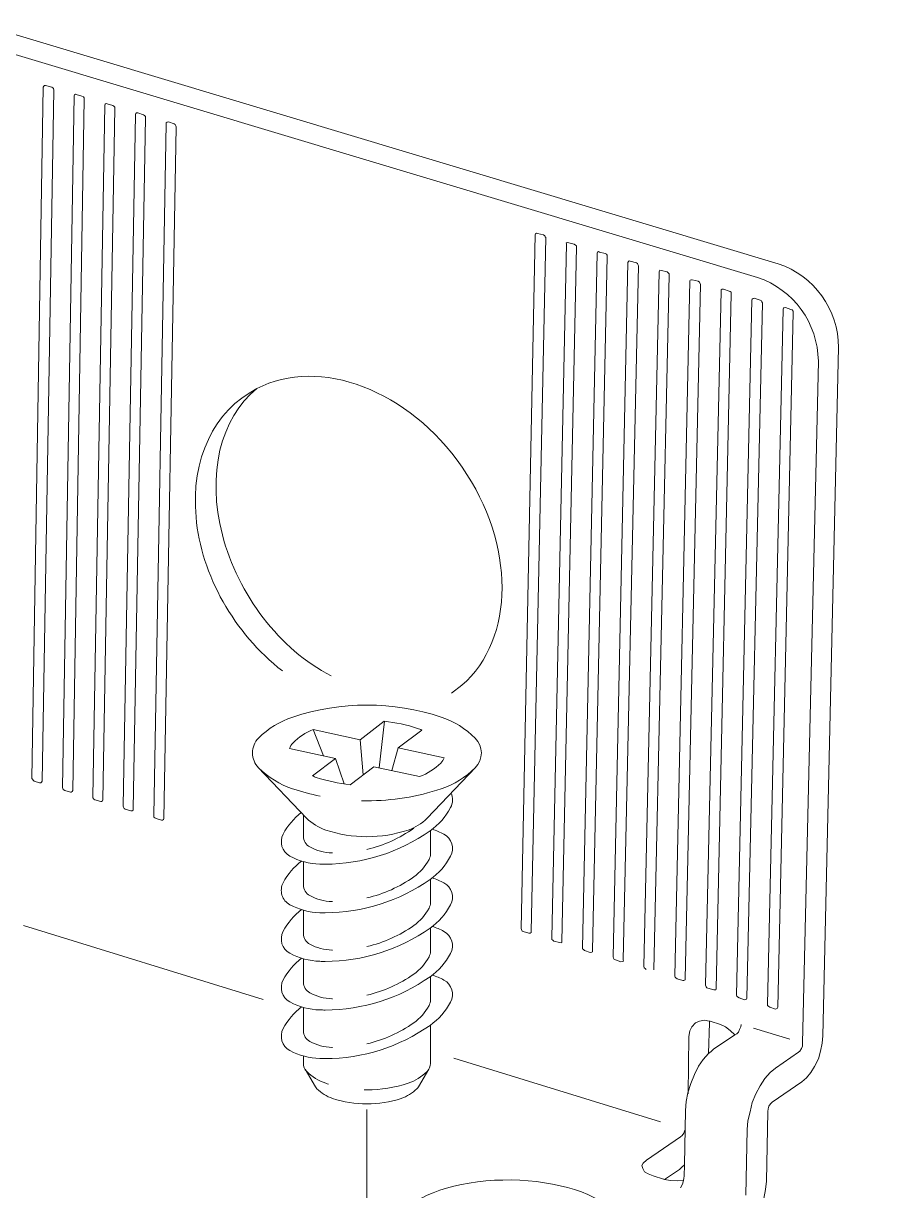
# Model space of a CAD drawing. Header units: metres. Extents: x -11.5 to 7.4, y -3.8 to 5.9.
# Drawn here: x 4.0291 to 4.1331, y 1.4754 to 1.6175 of the extents above; entities that cross this region are included whole.
import ezdxf

# ---------------------------------------------------------------- set-up
doc = ezdxf.new("R2010")
doc.units = ezdxf.units.M
doc.header["$MEASUREMENT"] = 0
doc.layers.add('PDF5_Geometry_Num_Penna__7_Num_Penna__7', color=7, linetype='Continuous', lineweight=18)

msp = doc.modelspace()

# ---------------------------------------------------------------- linework, layer by layer
at = {"layer": 'PDF5_Geometry_Num_Penna__7_Num_Penna__7', "color": 7, "linetype": 'Continuous', "lineweight": 18, "flags": 128}
for points in [[(4.023605069520764, 1.617506689019591), (4.120967138980509, 1.588240230106987, -0.3189344242177343), (4.128317906182668, 1.578043259603419), (4.126396645243842, 1.494238739519389), (4.126310649805697, 1.493351758000219), (4.126099346729108, 1.492373867017863), (4.125846274439704, 1.491456172842211), (4.125369614011118, 1.490513908541374), (4.124915066695202, 1.48976451972324), (4.124390494522505, 1.489112182899582), (4.123833735485819, 1.488641910703546), (4.120208413514803, 1.486148042997289), (4.120041336663547, 1.48595393900833), (4.119828805080697, 1.485687353150075), (4.11976000873018, 1.485339685878711), (4.119707060110407, 1.485030102301383), (4.119522784171521, 1.476558323137668), (4.119433103214599, 1.475538662942498), (4.119234085200601, 1.474450206396812)], [(4.021069432601696, 1.615838500370169), (4.118461723315415, 1.586573024262569, -0.3177220463759519), (4.12584824004972, 1.576379616427156), (4.123918256716454, 1.493352863655852), (4.123899829122564, 1.492995368334412), (4.123810148165642, 1.492689470275861), (4.123589017038977, 1.492362687610905), (4.123445281806646, 1.492230008934906), (4.120649938664371, 1.490306290983564), (4.119981631259348, 1.489760834204461), (4.119323151904394, 1.489043386549066), (4.118760496037662, 1.488156405029894), (4.118255579965115, 1.487165000478689), (4.117813317711789, 1.486104799576965), (4.117533218284683, 1.484993001412353), (4.117266632426428, 1.48389963084163), (4.117184322507061, 1.482828373383574), (4.117013560137025, 1.474823303747743)], [(4.070245186802163, 1.522856301425867, 0.004140123844761806), (4.070915951219705, 1.522846473375793, 0.08064038394686919), (4.079952843262674, 1.524314538355585, 0.1165535702238226), (4.084096963426967, 1.526874745399838, 0.4141949491635039), (4.084097919293299, 1.530474119389582, 0.1163772108943994), (4.079953334665175, 1.533050200663785, 0.1622565379029237), (4.061893833484589, 1.533051165030213, 0.1164022026808203), (4.0577346933112, 1.530489993619528, 0.4146661469145755), (4.057736032733278, 1.526876864576277, 0.1164791504011215), (4.061877093566729, 1.524316381114975, 0.03008868967232371), (4.065221210455004, 1.523420185798857)], [(4.072399863930242, 1.526857300610958), (4.073036230172528, 1.532541599072458, -0.05380321962557087), (4.077075190201032, 1.531658548773317, -0.02266951008999499), (4.077592268485544, 1.531463584829976), (4.074736974237821, 1.5292861803361), (4.080303336098432, 1.528087158227082, -0.111298151467622), (4.079899280389768, 1.527449932030414)], [(4.065621457794263, 1.528313817631911), (4.064362975982299, 1.531515796345992, 0.1016378032461663), (4.061931147842136, 1.529913578482693, 0.1194826848162983), (4.061500433547645, 1.529200307748579), (4.067080308977109, 1.528001285639562), (4.064294671034284, 1.525877198317336, 0.01666411886658923), (4.064755360881501, 1.52570557599292, 0.05374320002061776), (4.068872699609342, 1.524813311896835), (4.071738804712147, 1.526998824532021), (4.077333422216721, 1.525796116904226, 0.1068005926681684), (4.079899403240397, 1.527450914835423)], [(4.057690221384615, 1.526919708728927), (4.063575994872631, 1.520739093738694, 0.1168196217642103), (4.065899714461979, 1.519294616079079, 0.1626803198904919), (4.075928441225591, 1.519294861780328, 0.1173960018994217), (4.078243499653567, 1.520728037182359), (4.084140329697915, 1.526919708728927)], [(4.062935328858439, 1.521411823766253, 0.105161750841442), (4.060731511479988, 1.518805424886651, 0.4136684570833442), (4.06154011429982, 1.516122858618976, 0.1166907697625656), (4.065187180831622, 1.515149881661657, 0.005790124791759236), (4.065823547073908, 1.515140053611584, 0.1547565241822264), (4.078600012169998, 1.519195352773334, 0.1160543754687174), (4.081100145258178, 1.522023005630225, 0.2347822101312874), (4.08115167046741, 1.523795214586002)], [(4.063184838479687, 1.521150274783661), (4.063184838479687, 1.518524956907666, 0.2768392543581955), (4.063960025929267, 1.517230479862305, 0.1167173065497461), (4.066665073861488, 1.516509100986881)], [(4.062972552598094, 1.515518802091307, 0.1072732984254926), (4.060731511479988, 1.512883041912109, 0.4144132712948924), (4.06154011429982, 1.510202932656953, 0.1164549404441093), (4.065187180831622, 1.509229955699634, 0.00723806052904935), (4.065823547073908, 1.50922135615582, 0.1548875546803343), (4.078600012169998, 1.513277146720075, 0.1164345035394459), (4.081100145258175, 1.516102465415073, 0.4134393234786751), (4.080285439416908, 1.51879521845909, 0.04840487938582116), (4.078857875633814, 1.519385771243512)], [(4.078645589752215, 1.519228890994211), (4.078645589752215, 1.516382441991553, -0.1236480124461424), (4.078471633265908, 1.515687967403204, -0.1167436648736603), (4.076615728860075, 1.513590907218683, -0.09610586996862912), (4.070915828369081, 1.511022346331865)], [(4.063184838479687, 1.515457008226468), (4.063184838479687, 1.512604416692515, 0.2768392543679968), (4.063960025929276, 1.51130981679654, 0.1167039464714965), (4.066665073861488, 1.510589052174232)], [(4.062972552598092, 1.509600596038049, 0.1064396754454415), (4.060731511479988, 1.506963607352591, 0.4137279799322781), (4.06154011429982, 1.504282269591174, 0.1164646961479912), (4.065187180831622, 1.503309292633857, 0.005790448404686133), (4.065823547073908, 1.503300693090042, 0.1548263335171327), (4.078600012169998, 1.507355377998661, 0.1163493176136169), (4.081100145258175, 1.510184259361812, 0.4136305753904359), (4.080292434365301, 1.512864008830288, 0.04676577645967968), (4.078857875633814, 1.513467073787754)], [(4.078645589752215, 1.513309579285317), (4.078645589752215, 1.5104619017764, -0.1238544968134899), (4.078471633265906, 1.509768532843686, -0.1167052225898519), (4.076615728860075, 1.507670244152906, -0.09570280830537801), (4.070915828369081, 1.505101069012958)], [(4.063184838479687, 1.509538187920079), (4.063184838479687, 1.506685596386125, 0.2763328251309802), (4.063960025929269, 1.505389276581377, 0.1160811474167253), (4.066665073861488, 1.50466912621221)], [(4.062972552598092, 1.503681284329155, 0.106554725093312), (4.060731511479988, 1.501043681390568, 0.4141449164971755), (4.06154011429982, 1.49836357213541, 0.1166907697622689), (4.065187180831623, 1.497390595178093, 0.007237656020458949), (4.065823547073908, 1.497380767128019, 0.154948766809557), (4.078600012169998, 1.501437171945401, 0.1163010006480452), (4.081100145258175, 1.504261876387271, 0.4133036946250138), (4.08028263167655, 1.506960248344452, 0.04728226595911692), (4.078857875633814, 1.507548253481362)], [(4.078645589752215, 1.507390144725798), (4.078645589752215, 1.504542467216881, -0.1230206958287929), (4.078471633265906, 1.503847992628534, -0.1162693736818461), (4.076615728860077, 1.501749703937752, -0.0959870331322908), (4.070915828369081, 1.499182862959699)], [(4.063184838479687, 1.503617033451796), (4.063184838479687, 1.500765670424102, 0.276959249647705), (4.063960025929267, 1.499469227768723, 0.1163859369262035), (4.066665073861488, 1.498748463146429)], [(4.062972552598092, 1.497760621263375, 0.1065834628531043), (4.060731511479988, 1.495123755428545, 0.4141148761733442), (4.06154011429982, 1.492441680563373, 0.1164744307525769), (4.065187180831622, 1.491471160618575, 0.008684637221482492), (4.065823547073908, 1.49146010406224, 0.1547565241822346), (4.07860001217, 1.495515403223991, 0.1162443562757124), (4.081100022407547, 1.498342196126502, 0.4135782180057099), (4.080289135377473, 1.501028188885549, 0.04787371504278993), (4.078857875633814, 1.501625256253689)], [(4.078645589752215, 1.501468376004386), (4.078645589752215, 1.498623155507988, -0.1234421728319439), (4.078471633265908, 1.497927452413381, -0.1160894885510021), (4.076615728860075, 1.495830269378232, -0.09584490130381552), (4.070915828369081, 1.493262322744545)], [(4.063184838479687, 1.497696493236645), (4.063184838479687, 1.49484390170269, 0.2765257060964478), (4.063960025929278, 1.493548687553588, 0.1167173065483349), (4.066665073861488, 1.492829151437536)], [(4.078645589752215, 1.495548941444868), (4.078645589752215, 1.490886760191055, -0.1994859648947048), (4.078230477487217, 1.489883930531636, -0.1160778393378252), (4.075931819425556, 1.488462303088444, -0.08024040182817285), (4.070917548277846, 1.487650014749836, -0.002861876632150793), (4.070590765612888, 1.487652471762356)], [(4.063184838479687, 1.491778287183384), (4.063184838479687, 1.490886391639176, 0.1990266824909714), (4.063600073595321, 1.489884421934151, 0.1162120957663826), (4.065899714461979, 1.488462548789694, 0.004137483620044856), (4.066240133546415, 1.488354194537632)], [(4.063385207850571, 1.490160467290592), (4.064654254816364, 1.488030237437071, 0.05950663831889762), (4.064833862431458, 1.487801243870342, 0.1168609659953058), (4.066744803917715, 1.486620035102094, 0.1622834151209603), (4.075089690213149, 1.486620640555021, 0.1172097071166755), (4.076997548605439, 1.48780198097411, 0.06342121328271755), (4.077177401921798, 1.488030237437071), (4.078446448887593, 1.490160467290592)]]:
    msp.add_lwpolyline(points, format="xyb", dxfattribs=at)
for points in [[(4.031534954573528, 1.609744372220587), (4.030136914450516, 1.525576951387579), (4.030213081838587, 1.525483584911877), (4.030290477732921, 1.525370562336027), (4.03041947089014, 1.525256311253917), (4.031096377838981, 1.525025352077179)], [(4.031096746390858, 1.525025352077179), (4.031250309673263, 1.525038865646031), (4.031311734986227, 1.525105204984031), (4.031380531336742, 1.525230512622472), (4.032832625735164, 1.60938564839289)], [(4.031535200274782, 1.609744863623092), (4.031589254550187, 1.60987631379283), (4.03170104861978, 1.609945110143348), (4.031817756714407, 1.609956166699681), (4.032562231507503, 1.609722750510425)], [(4.032562231507503, 1.609723241912929), (4.03268631063969, 1.609675330168819), (4.03276370653402, 1.609564764605487), (4.032832502884538, 1.609386631197897)], [(4.0352903753574, 1.608683188513857), (4.035330916063952, 1.608807267646039), (4.035446395652322, 1.608868692959001), (4.035552047190617, 1.608829380758706), (4.036244924720826, 1.608650018844856)], [(4.03529062105865, 1.608683311364483), (4.033883981391822, 1.524452008205992), (4.033896266454413, 1.524335300111364), (4.033958920273635, 1.524221049029256), (4.034155481275111, 1.524114168984702), (4.034829931211435, 1.523895494870557)], [(4.034830176912688, 1.523895372019932), (4.034946885007317, 1.523906428576264), (4.035059907583166, 1.523969082395485), (4.035115190364829, 1.524093161527669), (4.036514458994105, 1.608260582360678)], [(4.036245293272707, 1.608650141695483), (4.036418512655258, 1.608546947169707), (4.036494680043331, 1.608442524137672), (4.036514336143478, 1.608260705211305)], [(4.039025648638615, 1.607546574522809), (4.037552669633788, 1.523316499870578), (4.037563726190122, 1.52319856326969), (4.037696404866118, 1.523041314468508), (4.037821712504561, 1.522978660649287), (4.03851950405981, 1.522755072510106)], [(4.039026262891745, 1.607547065925313), (4.039064346585782, 1.607671145057496), (4.039177369161633, 1.607742398420531), (4.039316190368925, 1.60769571518268), (4.039986954786471, 1.607513896256313)], [(4.039987200487724, 1.607514019106938), (4.040116193644943, 1.607408367568643), (4.040246415308422, 1.60730148752409), (4.040256243358497, 1.607198292998314)], [(4.038519872611689, 1.52275433540635), (4.038630438175019, 1.522765391962682), (4.038743460750869, 1.522836645325719), (4.038781544444904, 1.522959495951643), (4.040255751955993, 1.607198170147687)], [(4.042767433003005, 1.606420771386841), (4.041248999266585, 1.522187011215832), (4.041311653085808, 1.522072760133725), (4.041393963005175, 1.521909368801245), (4.04151927064362, 1.521846714982024), (4.042187578048647, 1.521620669830323)], [(4.042186963795515, 1.521619932726568), (4.042371239734402, 1.521638360320456), (4.042476891272695, 1.521708385177234), (4.042464606210107, 1.521825093271861), (4.043990410984081, 1.606055167924092)], [(4.042766941600505, 1.606421139938718), (4.042800111269504, 1.606542762058384), (4.042860308076206, 1.606607872890123), (4.043045812521351, 1.606626300484011), (4.043721490963932, 1.606385513257201)], [(4.043721982366437, 1.606385636107827), (4.043849747017397, 1.606279984569533), (4.043978740174619, 1.606173104524979), (4.043991025237208, 1.606055167924092)], [(4.046507128906757, 1.605293248342112), (4.044983781145302, 1.52104966012103), (4.045000980232931, 1.520872755219698), (4.04512997339015, 1.520765875175146), (4.045252824016075, 1.520710592393479), (4.045928502458656, 1.520494375291853)], [(4.04592862530928, 1.520493638188098), (4.046033048341318, 1.520504694744431), (4.04617309805487, 1.520577176613727), (4.046219781292722, 1.520639830432946), (4.04772592996655, 1.604926416373101)], [(4.04650762030926, 1.605292756939606), (4.046497792259187, 1.605409465034236), (4.04659361574741, 1.605480718397271), (4.046792633761404, 1.605499145991161), (4.047462169672691, 1.60525713025809)], [(4.047462661075192, 1.605257375959342), (4.047579369169823, 1.605209464215232), (4.047669050126746, 1.605039930351455), (4.047725561414673, 1.604925679269347)], [(4.089931262502716, 1.506958324775676), (4.08981578291435, 1.506998865482231), (4.089723644944907, 1.507175770383561), (4.089668362163241, 1.507290021465671), (4.091391956444955, 1.591781767951119)], [(4.091392570698083, 1.591782136502997), (4.09144908198601, 1.591898844597624), (4.091562104561859, 1.591968869454401), (4.091683726681522, 1.591920957710291)], [(4.092689750457215, 1.591422921272795), (4.092598840994031, 1.591533486836127), (4.092549700743664, 1.591647737918236), (4.092420707586442, 1.591754617962789), (4.091683603830898, 1.591920466307786)], [(4.089931753905223, 1.506957710522546), (4.090601289816508, 1.506716923295734), (4.090784337249135, 1.506734122383364), (4.090897359824986, 1.506811518277697), (4.090885074762392, 1.506929454878584), (4.092689750457215, 1.59142365837655)], [(4.093677960892146, 1.505771096326747), (4.093548967734925, 1.505870605333746), (4.093421203083965, 1.505968885834484), (4.093401546983817, 1.506160532810926), (4.09519148060353, 1.590659650333929)], [(4.095191972006035, 1.590659896035182), (4.095182143955959, 1.590770461598513), (4.095295166531809, 1.590840486455289), (4.095484356495732, 1.590798717242476)], [(4.096423180979045, 1.590295152526814), (4.096412124422711, 1.59041186062144), (4.096283131265489, 1.590518740665995), (4.096154138108268, 1.590625620710548), (4.095484602196983, 1.590798840093101)], [(4.093677469489643, 1.505770604924243), (4.094349462413447, 1.505588785997876), (4.094539880883628, 1.505548245291321), (4.09463570437185, 1.50561581313558), (4.094623419309258, 1.50574234928028), (4.096423180979045, 1.59029552107869)], [(4.097411514264602, 1.504627848401899), (4.097283749613641, 1.504735956952712), (4.097154756456419, 1.504840379984747), (4.097142471393829, 1.504966916129448), (4.098942233063614, 1.589517630915339)], [(4.097411759965853, 1.504627725551273), (4.098089895420953, 1.504395537868276), (4.09827294285358, 1.504412736955905), (4.098385965429431, 1.504476619281386), (4.098373680366839, 1.504608069451125), (4.100163613986547, 1.589108415480388)], [(4.098942355914238, 1.589517753765967), (4.098968154545684, 1.58964060439189), (4.099110661271755, 1.589711857754927), (4.099224912353863, 1.589665174517076)], [(4.100164105389053, 1.589107678376632), (4.100146906301422, 1.589282126265445), (4.100081795469682, 1.589397605853813), (4.099890148493245, 1.589481144279441), (4.099225526606993, 1.589665420218327)], [(4.101146173292689, 1.503498851149657), (4.101022094160506, 1.503546762893769), (4.10090292905336, 1.503712611238766), (4.100890643990768, 1.503839147383467), (4.102675663585442, 1.588389862169358)], [(4.101146541844566, 1.50349872829903), (4.101822220287147, 1.503266540616035), (4.102006496226034, 1.503283739703665), (4.102119518801883, 1.503347622029145), (4.102107233739293, 1.503480300705143), (4.103964735203261, 1.587978189721888)], [(4.102675786436066, 1.588389370766855), (4.102731069217734, 1.588514678405298), (4.102844091793584, 1.588583474755815), (4.102965713913248, 1.588536791517964)], [(4.103964366651384, 1.587978435423139), (4.103880828225755, 1.588146740780656), (4.103832916481645, 1.588254849331469), (4.103705151830685, 1.588362957882281), (4.102965591062622, 1.588537405771093)], [(4.104892871682116, 1.502312359804485), (4.104763878524897, 1.502418011342779), (4.104643484911493, 1.502527348399851), (4.104625057317602, 1.502712852844997), (4.106476416250278, 1.587267253149666)], [(4.105847912448048, 1.502292580853712), (4.107712784949577, 1.586851895183417)], [(4.106476539100903, 1.587267007448415), (4.106517079807457, 1.587389858074338), (4.106577276614161, 1.587454968906077), (4.106766466578083, 1.587414428199523)], [(4.107712662098949, 1.586851403780915), (4.107695463011321, 1.587028308682244), (4.107566469854099, 1.587126589182984), (4.107438705203139, 1.587233469227537), (4.106766712279336, 1.587414059647645)], [(4.108649152420368, 1.501185205311631), (4.108521387769406, 1.50128471431863), (4.108443991875074, 1.501396508388221), (4.108365367474484, 1.501515673495367), (4.11021058387586, 1.586140098656814)], [(4.110210092473357, 1.586139975806188), (4.110250633179913, 1.586254226888297), (4.110399282437278, 1.586267740457149), (4.110502476963054, 1.586278797013482)], [(4.111512554809401, 1.585728549059969), (4.111429016383775, 1.585900539936262), (4.111366362564553, 1.586004962968297), (4.111223855838482, 1.586108157494073), (4.110502722664307, 1.586278919864108)], [(4.108649520972246, 1.50118495961038), (4.109378025183974, 1.500957685952421), (4.10948121970975, 1.500967514002495), (4.109622497929562, 1.50104245288431), (4.109661810129859, 1.501171446041528), (4.111513169062532, 1.585729531864975)], [(4.112383934299084, 1.500050311229347), (4.11227582574827, 1.500099451479716), (4.112182459272567, 1.500208788536789), (4.112129633503418, 1.500389378956896), (4.114032589698983, 1.584952378805381)], [(4.11403234399773, 1.584952870207884), (4.114020058935136, 1.58507203531503), (4.114133081510985, 1.585139603159289), (4.11428664479339, 1.585156802246918)], [(4.115246722434986, 1.584600534612735), (4.115230751853616, 1.584761468932695), (4.115102987202656, 1.584869577483508), (4.114977679564214, 1.5849150322151), (4.11428725904652, 1.58515581944191)], [(4.112384057149708, 1.500049942677468), (4.113134674474104, 1.499817754994473), (4.113245240037436, 1.499828811550806), (4.113363176638321, 1.499839868107139), (4.113403717344875, 1.499962718733063), (4.115246476733732, 1.584600657463361)], [(4.11620385166156, 1.498870945220476), (4.116009747672599, 1.498970454227475), (4.115931123272011, 1.499082248297066), (4.115868469452789, 1.499195270872917), (4.117765283117052, 1.5838246100594)], [(4.116203483109681, 1.498871313772355), (4.116873019020966, 1.498629298039284), (4.116983584584299, 1.498642811608137), (4.117096607160152, 1.498711607958653), (4.117137147866703, 1.498834458584578), (4.119060988668673, 1.583473625821135)], [(4.117765774519558, 1.583824487208774), (4.117805086719851, 1.583946109328438), (4.117910738258148, 1.584017362691474), (4.11804955946544, 1.584029647754067)], [(4.119061234369925, 1.583473257269256), (4.118970324906742, 1.583582594326328), (4.118886786481115, 1.583745985658808), (4.11876393585519, 1.583793897402918), (4.11805017371857, 1.584029770604691)], [(4.119938510689648, 1.497742070818861), (4.119814431557463, 1.497791211069232), (4.119665782300098, 1.497947231364154), (4.119657182756283, 1.498056568421227), (4.121565052976878, 1.582699421176562)], [(4.119938756390898, 1.497742316520114), (4.120615663339741, 1.497502757799562), (4.120731142928108, 1.497513814355894), (4.12082942342885, 1.497582610706412), (4.120899448285623, 1.497707918344855), (4.122795033443632, 1.582344628568894)], [(4.121565298678131, 1.582699789728439), (4.121604610878427, 1.582823868860623), (4.121667264697649, 1.582890208198622), (4.121835570055167, 1.582904950273733)], [(4.122794419190502, 1.582344260017016), (4.122784591140427, 1.582462196617903), (4.122650683958168, 1.582620673925344), (4.122511862750876, 1.582667357163196), (4.121834955802036, 1.582905687377488)], [(4.081196214447649, 1.535951072493726), (4.082477546476035, 1.53691299289471)], [(4.073035738770024, 1.532542090474962), (4.070077495697777, 1.530287781489258)], [(4.064362975982299, 1.531515796345993), (4.070076758594022, 1.530287290086754)], [(4.070440764998635, 1.526010368395839), (4.070077127145899, 1.53028679868425)], [(4.073935496754292, 1.526527446680351), (4.074736482835316, 1.529286671738604)], [(4.06814333544323, 1.524904221360019), (4.067080677528988, 1.528001285639561)], [(4.058299683339822, 1.498680895302172), (4.029126345201664, 1.507684617676139)], [(4.112582583761199, 1.496020073595286), (4.11200027179432, 1.49614292422121), (4.111401989246071, 1.496026216126582), (4.110888473629709, 1.495806313506178), (4.110442525857605, 1.495339481127667), (4.110215252199644, 1.49485053563649), (4.110094858586242, 1.494168714662612), (4.109989207047946, 1.487188342097614)], [(4.113093642365044, 1.492621533879726), (4.112815999950456, 1.492350033996434), (4.112500273841832, 1.492089590669475), (4.112602239861348, 1.495836534760155)], [(4.112602731263852, 1.495837394714537), (4.112589217695, 1.495968844884275), (4.112583075163704, 1.496020442147165), (4.112664156576814, 1.496026584678459), (4.113931975036349, 1.495613806575355)], [(4.113931606484471, 1.495614420828486), (4.114567972726757, 1.495326950363824), (4.115135542618525, 1.494898201679349), (4.11567854238511, 1.494353973406505)], [(4.11644979861466, 1.495610735309708), (4.116395744339254, 1.495317122313748), (4.116269208194552, 1.495007538736421), (4.116115644912147, 1.49468689860276), (4.11594733955463, 1.494498937145096)], [(4.117972163571107, 1.495150659715622), (4.12239724311689, 1.493812816399311)], [(4.115678296683859, 1.494353482004002), (4.11309351951442, 1.492621288178474)], [(4.115947093853379, 1.494499182846348), (4.115678050982606, 1.494352990601498)], [(4.106655286761622, 1.483757001264932), (4.081484422016066, 1.491527303354621)], [(4.112500028140579, 1.492089344968224), (4.111848919823185, 1.491359612250236), (4.111272750387601, 1.490538970069064), (4.110776433858868, 1.489532823442747), (4.110339085630578, 1.488427167809431), (4.1099766762841, 1.487316598151079), (4.109777658270104, 1.486228141605393), (4.109695348350733, 1.485140913565965), (4.109571269218552, 1.478518036322407)], [(4.070909808688411, 1.451772717955009), (4.070909808688411, 1.485256884556837)], [(4.109619672365167, 1.482750486086738), (4.109499278751761, 1.482381934208965), (4.109264634056247, 1.482121490882007), (4.109059473510953, 1.481931072411825), (4.104934149492427, 1.479090765940464)], [(4.105766339632437, 1.47720955430569), (4.105133658908928, 1.477452798545019), (4.104695082174379, 1.477694814278091), (4.104487464616568, 1.478090393293566), (4.104384270090792, 1.478444203096225), (4.104542747398234, 1.478748872648517), (4.104933412388672, 1.479090397388586)], [(4.108962298665846, 1.477982161892125), (4.109242398092954, 1.478247519244122), (4.109571637770431, 1.478517790621154)], [(4.109571760621055, 1.478517913471781), (4.109517706345651, 1.477144443473951)], [(4.108962544367099, 1.477981793340247), (4.107112413940685, 1.476743459030935), (4.1070546741465, 1.476791370775045), (4.106989563314761, 1.476783999737489), (4.10576597108056, 1.477209062903186)], [(4.107112782492562, 1.476743090479056), (4.107843743716812, 1.476627610890689), (4.108679127973096, 1.476588298690392), (4.109450629903897, 1.476604269271762), (4.109308123177824, 1.476166921043474), (4.109067335951014, 1.475727115802666)], [(4.109517829196276, 1.477144812025828), (4.109488345046055, 1.476911395836574), (4.109450261352016, 1.476604269271762)]]:
    msp.add_lwpolyline(points, dxfattribs=at)
at = {"layer": 'PDF5_Geometry_Num_Penna__7_Num_Penna__7', "color": 7, "linetype": 'Continuous', "lineweight": 18}
msp.add_arc((4.067111259554343, 1.53299891104855), 0.01650241936309538, 283.3292264507538, 305.16733274681, dxfattribs=at)
for centre, major_axis, ratio, start_param, end_param in [((4.068756866894892, 1.554130525845109), (-0.01270597215799452, 0.01801393073405545), 0.7539793516683174, 3.219184116072372, 6.179558153454559), ((4.068551213912473, 1.554237857175968), (-0.01254715438911269, 0.01788602275831686), 0.7615494792122502, 6.176579953494073, 8.239023817247352), ((4.069638414262281, 1.555836343632697), (-0.01078842874277708, 0.01812581762402999), 0.731319663173506, 0.1046259466695769, 2.276852057007577), ((4.088298115580407, 1.470251718324262), (-0.01401555685315881, 0.0001364288401084517), 0.4592102426527147, 2.569309300115479, 7.283218792335742)]:
    msp.add_ellipse(centre, major_axis=major_axis, ratio=ratio, start_param=start_param, end_param=end_param, dxfattribs=at)
for points in [[(4.066665196712114, 1.516508609584377), (4.066682395799742, 1.516508609584377), (4.066698319200565, 1.516507381078118), (4.066714336962487, 1.516507381078118)], [(4.120443672463448, 1.47060326189663), (4.120443672463448, 1.47060326189663), (4.339525650686124, 1.511091142682385), (4.437806151425272, 1.4398377796465)], [(4.066665196712114, 1.510589175024858), (4.066682439619145, 1.510589175024858), (4.066698366381116, 1.510587946518601), (4.066714336962487, 1.510587946518601)], [(4.066665196712114, 1.504668634809705), (4.066682439619145, 1.504668634809705), (4.066698366381116, 1.504667406303446), (4.066714336962487, 1.504667406303446)], [(4.066665196712114, 1.498747971743928), (4.066682395799742, 1.498747971743928), (4.066698319200565, 1.498746743237668), (4.066714336962487, 1.498746743237668)], [(4.066665196712114, 1.492828660035034), (4.066682395799742, 1.492828660035034), (4.066698366381116, 1.492827431528772), (4.066714336962487, 1.492827431528772)]]:
    msp.add_open_spline(points, degree=3, dxfattribs=at)

doc.saveas('drawing.dxf')
